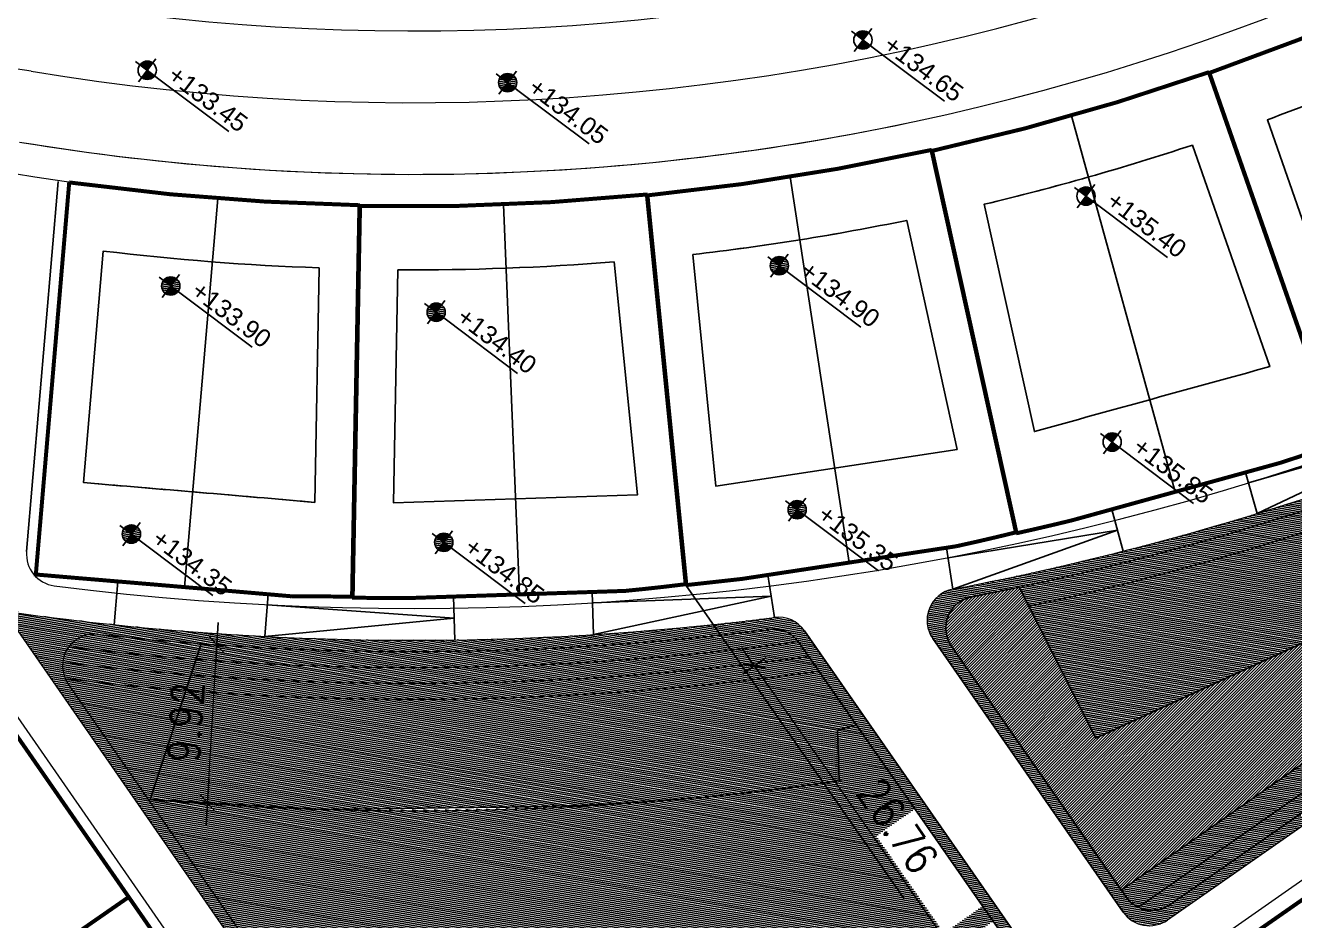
# Model space of a CAD drawing. Header units: inches. Extents: x 2 to 806, y 2 to 666.
# Drawn here: x 310.8 to 390.5, y 193.5 to 249.7 of the extents above; entities that cross this region are included whole.
import ezdxf
from ezdxf.enums import TextEntityAlignment as Align

# ---------------------------------------------------------------- set-up
doc = ezdxf.new("R2010")
doc.units = ezdxf.units.IN
doc.header["$MEASUREMENT"] = 0
for name, pattern in [('( Hidden )', [0.375, 0.25, -0.125]), ('ACAD_ISO04W100', [30, 24, -3, 0, -3]), ('DASHED', [0.75, 0.5, -0.25]), ('DASHED2', [0.375, 0.25, -0.125])]:
    doc.linetypes.add(name, pattern=pattern)
for name, color, linetype in [('.', 7, 'Continuous'), ('ASPHALT', 4, 'Continuous'), ('CL', 1, 'ACAD_ISO04W100'), ('comments', 1, 'Continuous'), ('Dimensions', 7, 'Continuous'), ('ELV2', 4, 'Continuous'), ('furniture', 8, 'Continuous'), ('OUTLINE ASPHALT', 252, 'Continuous'), ('pathway levels', 250, 'Continuous'), ('PAVEMENT', 2, 'Continuous'), ('sec line', 252, 'ACAD_ISO04W100'), ('set pack', 253, 'DASHED2'), ('V-NODE-TEXT', 11, 'Continuous')]:
    doc.layers.add(name, color=color, linetype=linetype)
doc.styles.add('AUC-2-5', font='romans.shx', dxfattribs={"width": 0.85})
doc.styles.add('SDC-TEXT', font='arial.ttf')
doc.dimstyles.new('AUC-750-N mtr', dxfattribs={"dimscale": 0.5625, "dimtxt": 3.5, "dimasz": 2.5, "dimexe": 2.5, "dimexo": 2, "dimgap": 1.2, "dimtad": 1, "dimzin": 1, "dimdsep": 46, "dimtxsty": 'AUC-2-5', "dimblk": 'AUC-DIMTICK', "dimcen": 1, "dimse1": 1, "dimse2": 1, "dimclrd": 1, "dimclre": 1, "dimclrt": 2, "dimadec": 0, "dimazin": 0, "dimtfac": 1, "dimtix": 1, "dimtmove": 2, "dimatfit": 3, "dimfxl": 1, "dimlwd": 0, "dimlwe": -1, "dimarcsym": 0})
pattern_1 = [(349.850078208, (-1019091.39202, 51543.46572), (0.022028057086, 0.123043751166), [])]

# ---------------------------------------------------------------- blocks, each defined once
blk = doc.blocks.new('AUC-DIMTICK')
at = {"color": 1}
for p, q in [((0, 0.63), (0, -0.63)), ((1, 0), (-1, 0)), ((-0.356, -0.356), (0.356, 0.356))]:
    blk.add_line(p, q, dxfattribs=at)
blk = doc.blocks.new('*D494')
at = {"layer": 'Defpoints', "color": 0, "linetype": 'ByBlock', "transparency": 16777216}
for p in [(359.762, 211.68), (375.051, 189.723), (371.892, 187.524)]:
    blk.add_point(p, dxfattribs=at)
at = {"layer": 'Dimensions', "color": 1, "linetype": 'ByBlock', "lineweight": 0, "transparency": 16777216}
blk.add_line((357.407, 208.326), (371.089, 188.678), dxfattribs=at)
at = {"layer": 'Dimensions', "color": 1, "linetype": 'ByBlock', "lineweight": 0, "transparency": 16777216, "xscale": 1.40625, "yscale": 1.40625, "zscale": 1.40625}
for p, rotation in [((356.603, 209.48), 124.8510630051646), ((371.892, 187.524), 304.8510630051646)]:
    blk.add_blockref('AUC-DIMTICK', p, dxfattribs=dict(at, rotation=rotation))
at = {"layer": 'Dimensions', "color": 2, "linetype": 'ByBlock', "transparency": 16777216, "insert": (365.61, 199.45), "char_height": 1.9688, "attachment_point": 5, "rotation": 304.85106, "style": 'AUC-2-5'}
blk.add_mtext('26.76', dxfattribs=at)
blk = doc.blocks.new('*U241')
for points in [[(0, 1.02, 0.414214), (-1.02, 0), (0, 0)], [(0, -1.02, 0.414214), (1.02, 0), (0, 0)]]:
    blk.add_hatch(color=256).paths.add_polyline_path(points)
for p, q in [((0, -1.62), (0, 1.62)), ((1.62, 0), (-1.62, 0)), ((0, 0), (1.62, 0)), ((11.38, 0), (1.62, 0))]:
    blk.add_line(p, q)
blk.add_circle((0, 0), 1.02)
at = {"style": 'SDC-TEXT'}
blk.add_attdef('LEVEL', text='', height=2, dxfattribs=at).set_placement((2.24, 2.53), align=Align.TOP_LEFT)
blk.add_attdef('T.O.C.', (2.24, -2.56), '', height=2, dxfattribs=at)
blk = doc.blocks.new('*U236')
for points in [[(0, 1.02, 0.414214), (-1.02, 0), (0, 0)], [(0, -1.02, 0.414214), (1.02, 0), (0, 0)]]:
    blk.add_hatch(color=256).paths.add_polyline_path(points)
for p, q in [((0, -1.62), (0, 1.62)), ((1.62, 0), (-1.62, 0)), ((0, 0), (1.62, 0)), ((11.38, 0), (1.62, 0))]:
    blk.add_line(p, q)
blk.add_circle((0, 0), 1.02)
at = {"style": 'SDC-TEXT'}
blk.add_attdef('LEVEL', text='', height=2, dxfattribs=at).set_placement((2.24, 2.53), align=Align.TOP_LEFT)
blk.add_attdef('T.O.C.', (2.24, -2.56), '', height=2, dxfattribs=at)
blk = doc.blocks.new('*U235')
for points in [[(0, 1.02, 0.414214), (-1.02, 0), (0, 0)], [(0, -1.02, 0.414214), (1.02, 0), (0, 0)]]:
    blk.add_hatch(color=256).paths.add_polyline_path(points)
for p, q in [((0, -1.62), (0, 1.62)), ((1.62, 0), (-1.62, 0)), ((0, 0), (1.62, 0)), ((11.38, 0), (1.62, 0))]:
    blk.add_line(p, q)
blk.add_circle((0, 0), 1.02)
at = {"style": 'SDC-TEXT'}
blk.add_attdef('LEVEL', text='', height=2, dxfattribs=at).set_placement((2.24, 2.53), align=Align.TOP_LEFT)
blk.add_attdef('T.O.C.', (2.24, -2.56), '', height=2, dxfattribs=at)
blk = doc.blocks.new('*U339')
for points in [[(0, 1.02, 0.414214), (-1.02, 0), (0, 0)], [(0, -1.02, 0.414214), (1.02, 0), (0, 0)]]:
    blk.add_hatch(color=256).paths.add_polyline_path(points)
for p, q in [((0, -1.62), (0, 1.62)), ((1.62, 0), (-1.62, 0)), ((0, 0), (1.62, 0)), ((11.38, 0), (1.62, 0))]:
    blk.add_line(p, q)
blk.add_circle((0, 0), 1.02)
at = {"style": 'SDC-TEXT'}
blk.add_attdef('LEVEL', text='', height=2, dxfattribs=at).set_placement((2.24, 2.53), align=Align.TOP_LEFT)
blk.add_attdef('T.O.C.', (2.24, -2.56), '', height=2, dxfattribs=at)
blk = doc.blocks.new('*U337')
for points in [[(0, 1.02, 0.414214), (-1.02, 0), (0, 0)], [(0, -1.02, 0.414214), (1.02, 0), (0, 0)]]:
    blk.add_hatch(color=256).paths.add_polyline_path(points)
for p, q in [((0, -1.62), (0, 1.62)), ((1.62, 0), (-1.62, 0)), ((0, 0), (1.62, 0)), ((11.38, 0), (1.62, 0))]:
    blk.add_line(p, q)
blk.add_circle((0, 0), 1.02)
at = {"style": 'SDC-TEXT'}
blk.add_attdef('LEVEL', text='', height=2, dxfattribs=at).set_placement((2.24, 2.53), align=Align.TOP_LEFT)
blk.add_attdef('T.O.C.', (2.24, -2.56), '', height=2, dxfattribs=at)
blk = doc.blocks.new('*U335')
for points in [[(0, 1.02, 0.414214), (-1.02, 0), (0, 0)], [(0, -1.02, 0.414214), (1.02, 0), (0, 0)]]:
    blk.add_hatch(color=256).paths.add_polyline_path(points)
for p, q in [((0, -1.62), (0, 1.62)), ((1.62, 0), (-1.62, 0)), ((0, 0), (1.62, 0)), ((11.38, 0), (1.62, 0))]:
    blk.add_line(p, q)
blk.add_circle((0, 0), 1.02)
at = {"style": 'SDC-TEXT'}
blk.add_attdef('LEVEL', text='', height=2, dxfattribs=at).set_placement((2.24, 2.53), align=Align.TOP_LEFT)
blk.add_attdef('T.O.C.', (2.24, -2.56), '', height=2, dxfattribs=at)
blk = doc.blocks.new('*U336')
for points in [[(0, 1.02, 0.414214), (-1.02, 0), (0, 0)], [(0, -1.02, 0.414214), (1.02, 0), (0, 0)]]:
    blk.add_hatch(color=256).paths.add_polyline_path(points)
for p, q in [((0, -1.62), (0, 1.62)), ((1.62, 0), (-1.62, 0)), ((0, 0), (1.62, 0)), ((11.38, 0), (1.62, 0))]:
    blk.add_line(p, q)
blk.add_circle((0, 0), 1.02)
at = {"style": 'SDC-TEXT'}
blk.add_attdef('LEVEL', text='', height=2, dxfattribs=at).set_placement((2.24, 2.53), align=Align.TOP_LEFT)
blk.add_attdef('T.O.C.', (2.24, -2.56), '', height=2, dxfattribs=at)
blk = doc.blocks.new('*U212')
for points in [[(0, 1.02, 0.414214), (-1.02, 0), (0, 0)], [(0, -1.02, 0.414214), (1.02, 0), (0, 0)]]:
    blk.add_hatch(color=256).paths.add_polyline_path(points)
for p, q in [((0, -1.62), (0, 1.62)), ((1.62, 0), (-1.62, 0)), ((0, 0), (1.62, 0)), ((11.38, 0), (1.62, 0))]:
    blk.add_line(p, q)
blk.add_circle((0, 0), 1.02)
at = {"style": 'SDC-TEXT'}
blk.add_attdef('LEVEL', text='', height=2, dxfattribs=at).set_placement((2.24, 2.53), align=Align.TOP_LEFT)
blk.add_attdef('T.O.C.', (2.24, -2.56), '', height=2, dxfattribs=at)
blk = doc.blocks.new('*U213')
for points in [[(0, 1.02, 0.414214), (-1.02, 0), (0, 0)], [(0, -1.02, 0.414214), (1.02, 0), (0, 0)]]:
    blk.add_hatch(color=256).paths.add_polyline_path(points)
for p, q in [((0, -1.62), (0, 1.62)), ((1.62, 0), (-1.62, 0)), ((0, 0), (1.62, 0)), ((11.38, 0), (1.62, 0))]:
    blk.add_line(p, q)
blk.add_circle((0, 0), 1.02)
at = {"style": 'SDC-TEXT'}
blk.add_attdef('LEVEL', text='', height=2, dxfattribs=at).set_placement((2.24, 2.53), align=Align.TOP_LEFT)
blk.add_attdef('T.O.C.', (2.24, -2.56), '', height=2, dxfattribs=at)
blk = doc.blocks.new('*U209')
for points in [[(0, 1.02, 0.414214), (-1.02, 0), (0, 0)], [(0, -1.02, 0.414214), (1.02, 0), (0, 0)]]:
    blk.add_hatch(color=256).paths.add_polyline_path(points)
for p, q in [((0, -1.62), (0, 1.62)), ((1.62, 0), (-1.62, 0)), ((0, 0), (1.62, 0)), ((11.38, 0), (1.62, 0))]:
    blk.add_line(p, q)
blk.add_circle((0, 0), 1.02)
at = {"style": 'SDC-TEXT'}
blk.add_attdef('LEVEL', text='', height=2, dxfattribs=at).set_placement((2.24, 2.53), align=Align.TOP_LEFT)
blk.add_attdef('T.O.C.', (2.24, -2.56), '', height=2, dxfattribs=at)
blk = doc.blocks.new('*U210')
for points in [[(0, 1.02, 0.414214), (-1.02, 0), (0, 0)], [(0, -1.02, 0.414214), (1.02, 0), (0, 0)]]:
    blk.add_hatch(color=256).paths.add_polyline_path(points)
for p, q in [((0, -1.62), (0, 1.62)), ((1.62, 0), (-1.62, 0)), ((0, 0), (1.62, 0)), ((11.38, 0), (1.62, 0))]:
    blk.add_line(p, q)
blk.add_circle((0, 0), 1.02)
at = {"style": 'SDC-TEXT'}
blk.add_attdef('LEVEL', text='', height=2, dxfattribs=at).set_placement((2.24, 2.53), align=Align.TOP_LEFT)
blk.add_attdef('T.O.C.', (2.24, -2.56), '', height=2, dxfattribs=at)
blk = doc.blocks.new('*D491')
at = {"layer": 'Defpoints', "color": 0, "linetype": 'ByBlock', "transparency": 16777216}
for p in [(322.854, 210.8), (324.353, 210.711), (323.762, 200.806)]:
    blk.add_point(p, dxfattribs=at)
at = {"layer": 'furniture', "color": 1, "linetype": 'ByBlock', "lineweight": 0, "transparency": 16777216}
blk.add_line((322.346, 202.3), (322.77, 209.396), dxfattribs=at)
at = {"layer": 'furniture', "color": 1, "linetype": 'ByBlock', "lineweight": 0, "transparency": 16777216, "xscale": 1.40625, "yscale": 1.40625, "zscale": 1.40625}
for p, rotation in [((322.854, 210.8), 86.58097296053155), ((322.262, 200.896), 266.5809729605316)]:
    blk.add_blockref('AUC-DIMTICK', p, dxfattribs=dict(at, rotation=rotation))
at = {"layer": 'furniture', "color": 2, "linetype": 'ByBlock', "transparency": 16777216, "insert": (320.902, 205.947), "char_height": 1.9688, "attachment_point": 5, "rotation": 86.58097, "style": 'AUC-2-5'}
blk.add_mtext('9.92', dxfattribs=at)

msp = doc.modelspace()

# ---------------------------------------------------------------- hatches: boundary and pattern name
at = {"layer": '.', "linetype": 'ByBlock', "true_color": 0x105689, "transparency": 33554518}
h = msp.add_hatch(dxfattribs=at)
h.set_pattern_fill('ANSI31', color=146)
h.set_pattern_definition([(45, (-627753.62125, -809031.27318), (-0.088388347648, 0.088388347648), [])])
edge = h.paths.add_edge_path()
edge.add_line((399.578, 209.3), (395.864, 212.094))
edge.add_line((395.864, 212.094), (395.596, 212.297))
edge.add_arc((395.135, 212.643), 0.576, 189.64299, 323.04011, ccw=False)
edge.add_line((394.567, 212.546), (378.063, 204.955))
edge.add_line((378.063, 204.955), (373.229, 214.429))
edge.add_arc((335.165, 391.671), 181.283, 281.16013, 282.12055, ccw=False)
edge.add_arc((370.639, 211.854), 2, 101.16013, 214.85435)
edge.add_line((368.998, 210.711), (379.654, 195.41))
edge.add_line((379.654, 195.41), (399.578, 209.3))
edge = h.paths.add_edge_path()
edge.add_arc((411.228, 225.591), 9.23, 348.31644, 368.88672)
edge.add_arc((335.165, 391.671), 185.383, 289.93165, 297.35457, ccw=False)
edge.add_line((398.362, 217.392), (399.477, 214.804))
edge.add_line((399.477, 214.804), (395.578, 213.011))
edge.add_arc((395.135, 212.643), 0.576, 0, 39.75483, ccw=False)
edge.add_arc((395.135, 212.643), 0.576, -36.95989, 0, ccw=False)
edge.add_line((395.596, 212.297), (395.864, 212.094))
edge.add_line((395.864, 212.094), (399.578, 209.3))
edge.add_line((399.578, 209.3), (420.267, 223.722))
edge = h.paths.add_edge_path()
edge.add_line((432.167, 358.667), (431.886, 358.878))
edge.add_arc((431.426, 359.225), 0.576, 180, 323.04011, ccw=False)
edge.add_arc((431.426, 359.225), 0.576, 0, 180, ccw=False)
edge.add_arc((431.426, 359.225), 0.576, -36.95989, 0, ccw=False)
edge.add_line((431.886, 358.878), (432.155, 358.676))
edge.add_line((432.155, 358.676), (432.167, 358.667))
edge.add_arc((344.217, 367.641), 88.407, 354.1741, 358.27084)
edge.add_line((432.584, 364.973), (432.583, 375.874))
edge.add_arc((432.391, 376.417), 0.576, 180, 289.55505, ccw=False)
edge.add_arc((432.391, 376.417), 0.576, 70.44914, 180, ccw=False)
edge.add_line((432.583, 376.959), (432.583, 381.059))
edge.add_arc((438.213, 359.135), 22.635, 104.40242, 116.43445)
edge.add_arc((339.829, 409.253), 93.216, 317.34613, 341.32416, ccw=False)
edge.add_arc((409.992, 344.901), 2, 143.43328, 230.59435)
edge.add_line((408.722, 343.356), (422.402, 332.117))
edge.add_arc((423.672, 333.662), 2, 230.59435, 331.63466)
edge.add_arc((344.217, 367.641), 88.407, 336.72848, 344.45845)
edge.add_line((429.391, 343.953), (428.835, 344.372))
edge.add_line((428.835, 344.372), (428.566, 344.574))
edge.add_arc((428.106, 344.92), 0.576, 180, 323.04011, ccw=False)
edge.add_arc((428.106, 344.92), 0.576, 0, 180, ccw=False)
edge.add_arc((428.106, 344.92), 0.576, -36.95989, 0, ccw=False)
edge.add_line((428.566, 344.574), (428.835, 344.372))
edge.add_line((428.835, 344.372), (429.391, 343.953))
edge.add_arc((344.217, 367.641), 88.407, 344.45845, 354.1741)
at = {"layer": '.', "linetype": 'ByBlock', "true_color": 0x136734, "transparency": 33554633}
h = msp.add_hatch(dxfattribs=at)
h.set_pattern_fill('ANSI31', color=116, angle=-55.14992)
h.set_pattern_definition(pattern_1)
h.paths.add_polyline_path([(263.375, 286.7), (263.063, 294.597, 0.359882), (261.362, 296.496), (242.44, 299.346, 0.475052), (240.145, 297.261), (240.807, 284.94, 0.43336), (243.041, 283.061, -0.005145), (248.601, 283.665, -0.059499), (248.703, 283.756, -0.326149), (249.382, 283.741, -0.01116), (261.478, 284.623, 0.410927)])
h.paths.add_polyline_path([(260.747, 285.289, 0.014382), (243.669, 283.967, -0.429706), (241.459, 285.849), (240.89, 296.441, -0.475052), (243.185, 298.526), (260.686, 295.89, -0.359882), (262.386, 293.991), (262.648, 287.366, -0.411578)], flags=16)
h.paths.add_polyline_path([(249.897, 294.481, -0.043954), (249.819, 294.416, -1), (249.161, 295.362, -0.852648), (249.95, 294.543), (250.066, 294.456)], flags=0)
h.paths.add_polyline_path([(235.258, 284.084), (234.539, 298.911, 0.357349), (232.839, 300.792), (208.407, 304.472, 0.400744), (206.147, 302.883), (201.325, 278.559, 0.549309), (203.768, 276.228, -0.025537), (233.541, 282.007, 0.387473)])
h.paths.add_polyline_path([(232.815, 282.61, 0.024085), (204.661, 277.169, -0.548195), (202.225, 279.501), (206.704, 302.092, -0.400744), (208.964, 303.68), (232.168, 300.185, -0.357349), (233.867, 298.305), (234.528, 284.687, -0.386861)], flags=16)
h.paths.add_polyline_path([(216.32, 290.223, -1), (215.662, 291.168, -1)], flags=0)
h.paths.add_polyline_path([(190.541, 276.048), (181.25, 289.44, -0.02986), (180.58, 290.541, 0.031271), (180.675, 289.041), (190.907, 274.293, 0.662097), (194.512, 275.044), (200.111, 303.289, 0.414214), (198.538, 305.639), (191.884, 306.959, 0.01271), (191.783, 306.976, 0.655962), (180.675, 289.041, -0.179795), (179.397, 296.857, -0.422389), (191.682, 306.283, -0.01271), (191.747, 306.272), (197.715, 305.089, -0.414214), (199.288, 302.738), (194.146, 276.8, -0.662097)])
h.paths.add_polyline_path([(367.809, 211.193), (379.765, 194.026, 0.414352), (382.55, 193.528), (391.27, 199.607), (390.87, 200.181), (382.724, 194.503, -0.414352), (379.939, 195), (368.998, 210.711, -0.541229), (370.252, 213.816, 0.069063), (417.362, 230.094, -0.373736), (419.907, 229.458), (423.008, 225.028, -0.414783), (422.513, 222.241), (395.792, 203.612), (396.192, 203.038), (423.489, 222.068, 0.414783), (423.983, 224.855), (420.131, 230.358, 0.374686), (417.58, 230.991, -0.071377), (369.075, 214.3, 0.543066)])
h.paths.add_polyline_path([(216.763, 290.104), (221.797, 286.317), (222.834, 287.694), (217.8, 291.482)], flags=8)
edge = h.paths.add_edge_path(flags=17)
edge.add_line((400.253, 208.792), (395.864, 212.094))
edge = h.paths.add_edge_path(flags=17)
edge.add_arc((395.135, 212.643), 0.576, -55.14992, 304.85008)
edge = h.paths.add_edge_path(flags=17)
edge.add_line((395.864, 212.094), (394.406, 213.191))
edge = h.paths.add_edge_path(flags=17)
edge.add_line((395.135, 212.643), (395.864, 212.094))
edge = h.paths.add_edge_path(flags=17)
edge.add_line((394.587, 211.914), (395.684, 213.372))
h.paths.add_polyline_path([(395.908, 212.052), (400.941, 208.264), (401.978, 209.642), (396.945, 213.429)], flags=25)
h.paths.add_polyline_path([(399.422, 214.163), (402.902, 209.172), (405.325, 210.861), (401.845, 215.852)], flags=25)
at = {"layer": '.', "linetype": 'ByBlock', "transparency": 33554633}
h = msp.add_hatch(dxfattribs=at)
h.set_pattern_fill('ANSI31', color=34, angle=-55.14992)
h.set_pattern_definition(pattern_1)
edge = h.paths.add_edge_path()
edge.add_arc((341.115, 246.098), 0.576, 0, 360)
at = {"layer": '.', "linetype": 'ByBlock', "true_color": 0x136734, "transparency": 33554633}
h = msp.add_hatch(dxfattribs=at)
h.set_pattern_fill('ANSI31', color=116, angle=-55.14992)
h.set_pattern_definition(pattern_1)
h.paths.add_polyline_path([(338.945, 170.461, 0.414887), (347.306, 168.959), (369.174, 184.203), (368.969, 184.358, -0.461104), (368.095, 184.304), (346.659, 169.361, -0.414887), (339.692, 170.613), (313.518, 208.343, -0.643324), (315.379, 211.471, 0.058343), (357.541, 211.774, -0.278436), (359.429, 210.932), (373.602, 190.581, -0.414072), (373.105, 187.797), (369.028, 184.954, -0.112793), (369.085, 184.704, -0.162681), (368.969, 184.358), (369.174, 184.203), (374.079, 187.623, 0.414072), (374.577, 190.406), (359.762, 211.68, 0.279005), (357.869, 212.521, -0.065958), (310.433, 212.789), (308.201, 216.006, -0.174618), (307.852, 217.316), (309.822, 240.445, 0.022944), (288.857, 242.663)])
h.paths.add_polyline_path([(304, 222.062), (293.241, 237.571, -0.635487), (295.059, 240.703, -0.013303), (307.128, 239.325, -0.398094), (308.841, 237.175), (307.636, 223.032, -0.702686)], flags=16)
h.paths.add_polyline_path([(351.842, 173.94), (355.319, 168.946), (357.743, 170.634), (354.266, 175.627)], flags=25)
h.paths.add_polyline_path([(323.362, 187.708), (328.165, 191.04), (326.482, 193.466), (321.679, 190.134)], flags=25)
at = {"layer": '.', "linetype": 'ByBlock', "transparency": 33554633}
h = msp.add_hatch(dxfattribs=at)
h.set_pattern_fill('ANSI31', color=34, angle=-55.14992)
h.set_pattern_definition(pattern_1)
edge = h.paths.add_edge_path()
edge.add_arc((358.178, 234.607), 0.576, 0, 360)
h = msp.add_hatch(dxfattribs=at)
h.set_pattern_fill('ANSI31', color=34, angle=-55.14992)
h.set_pattern_definition(pattern_1)
edge = h.paths.add_edge_path()
edge.add_arc((319.959, 233.331), 0.576, 0, 360)
h = msp.add_hatch(dxfattribs=at)
h.set_pattern_fill('ANSI31', color=34, angle=-55.14992)
h.set_pattern_definition(pattern_1)
edge = h.paths.add_edge_path()
edge.add_arc((336.627, 231.687), 0.576, 0, 360)
h = msp.add_hatch(dxfattribs=at)
h.set_pattern_fill('ANSI31', color=34, angle=-55.14992)
h.set_pattern_definition(pattern_1)
h.paths.add_polyline_path([(419.391, 221.283, 0.070548), (420.267, 223.722), (379.654, 195.41), (379.939, 195, 0.131773), (380.732, 194.333)])
h.paths.add_polyline_path([(414.843, 216.893, -0.368828), (414.797, 217.64), (414.493, 217.869), (380.732, 194.333, 0.267949), (382.724, 194.503)])
h.paths.add_polyline_path([(421.276, 227.501, -0.001413), (420.347, 227.017, -0.265973), (417.075, 218.45), (419.7, 220.279, 0.233449)])
h.paths.add_polyline_path([(423.008, 225.028), (421.276, 227.501, -0.233449), (419.7, 220.279), (422.513, 222.241, 0.414783)])
h.paths.add_polyline_path([(421.276, 227.501), (420.409, 228.74, -0.033673), (397.767, 218.772), (398.362, 217.392, 0.033814)])
h.paths.add_polyline_path([(420.409, 228.74), (419.907, 229.458, 0.055693), (419.613, 229.791, -0.03348), (397.251, 219.968), (397.767, 218.772, 0.033673)])
h.paths.add_polyline_path([(419.613, 229.791, 0.311559), (417.362, 230.094, -0.064854), (373.229, 214.429), (373.84, 213.231, 0.066949)])
h.paths.add_polyline_path([(394.567, 212.546, -0.290493), (394.806, 213.116, -0.389357), (395.578, 213.011), (399.477, 214.804), (397.251, 219.968, -0.033394), (373.84, 213.231), (378.063, 204.955)])
h.paths.add_polyline_path([(395.908, 212.052), (400.941, 208.264), (401.978, 209.642), (396.945, 213.429)], flags=9)
h = msp.add_hatch(dxfattribs=at)
h.set_pattern_fill('ANSI31', color=34, angle=-55.14992)
h.set_pattern_definition(pattern_1)
edge = h.paths.add_edge_path()
edge.add_arc((359.297, 219.289), 0.576, 0, 360)
h = msp.add_hatch(dxfattribs=at)
h.set_pattern_fill('ANSI31', color=34, angle=-55.14992)
h.set_pattern_definition(pattern_1)
edge = h.paths.add_edge_path()
edge.add_arc((317.487, 217.756), 0.576, 0, 360)
h = msp.add_hatch(dxfattribs=at)
h.set_pattern_fill('ANSI31', color=34, angle=-55.14992)
h.set_pattern_definition(pattern_1)
edge = h.paths.add_edge_path()
edge.add_arc((337.105, 217.242), 0.576, 0, 360)
h = msp.add_hatch(dxfattribs=at)
h.set_pattern_fill('ANSI31', color=34, angle=-55.14992)
h.set_pattern_definition(pattern_1)
h.paths.add_polyline_path([(350.417, 200.997, 0.015155), (361.939, 202.271), (361.824, 205.448), (363.021, 205.774), (360.663, 209.16, -0.054119), (320.906, 207.94), (318.674, 201.1), (329.61, 200.469), (340.568, 200.617, 0.016448)])
h.paths.add_polyline_path([(320.906, 207.94, -0.010333), (313.326, 208.686, 0.049284), (313.518, 208.343), (318.534, 201.112, 0.000184), (318.674, 201.1)])
h.paths.add_polyline_path([(320.906, 207.94), (321.225, 208.919, -0.011036), (313.174, 209.712, 0.13184), (313.326, 208.686, 0.010333)])
h.paths.add_polyline_path([(321.225, 208.919), (321.544, 209.897, -0.011012), (313.554, 210.673, 0.131468), (313.174, 209.712, 0.011036)])
h.paths.add_polyline_path([(321.544, 209.897), (321.864, 210.876, -0.008981), (315.379, 211.471, 0.266682), (313.554, 210.673, 0.011012)])
h.paths.add_polyline_path([(360.663, 209.16), (360.022, 210.081, -0.053092), (321.225, 208.919), (320.906, 207.94, 0.054119)])
h.paths.add_polyline_path([(360.022, 210.081), (359.429, 210.932, 0.010941), (359.378, 211.003, -0.052051), (321.544, 209.897), (321.225, 208.919, 0.053092)])
h.paths.add_polyline_path([(359.378, 211.003, 0.266682), (357.541, 211.774, -0.049336), (321.864, 210.876), (321.544, 209.897, 0.052051)])
h.paths.add_polyline_path([(322.922, 208.874), (322.559, 202.8), (325.507, 202.624), (325.87, 208.698)], flags=24)
at = {"layer": '.', "linetype": 'ByBlock', "true_color": 0x105689, "transparency": 33554633}
h = msp.add_hatch(dxfattribs=at)
h.set_pattern_fill('ANSI31', color=146, angle=-55.14992)
h.set_pattern_definition(pattern_1)
edge = h.paths.add_edge_path(flags=16)
edge.add_arc((349.52, 190.462), 0.576, -55.14992, 304.85008)
h.paths.add_polyline_path([(364.261, 198.804), (368.512, 192.699), (370.935, 194.386), (366.684, 200.491)], flags=16)
h.paths.add_polyline_path([(350.292, 189.871), (355.326, 186.083), (356.363, 187.461), (351.329, 191.248)], flags=16)
h.paths.add_polyline_path([(328.165, 191.04), (327.303, 191.507), (324.697, 192.228)], flags=16)
edge = h.paths.add_edge_path()
edge.add_line((371.602, 193.453), (363.021, 205.774))
edge.add_line((363.021, 205.774), (361.824, 205.448))
edge.add_line((361.824, 205.448), (361.651, 202.231))
edge.add_arc((334.935, 400.515), 200.076, 265.29775, 277.67358, ccw=False)
edge.add_line((318.534, 201.112), (335.782, 176.249))
edge.add_arc((347.472, 193.704), 21.008, 236.18829, 256.69104)
edge.add_line((342.636, 173.26), (371.602, 193.453))

# ---------------------------------------------------------------- linework, layer by layer
at = {"layer": 'ASPHALT', "lineweight": 0}
for centre, radius, start, end in [((335.159, 391.765), 142.421, 260.61401, 313.96708), ((335.165, 391.671), 151.329, 260.60536, 311.27825), ((275.19, 13.236), 240.834, 81.23648, 106.08774)]:
    msp.add_arc(centre, radius, start, end, dxfattribs=at)
at = {"layer": 'CL', "lineweight": 0, "ltscale": 5}
for centre, radius, start, end in [((335.165, 391.671), 146.829, 260.60536, 313.21945), ((275.19, 13.236), 236.334, 81.23648, 106.08774)]:
    msp.add_arc(centre, radius, start, end, dxfattribs=at)
at = {"layer": 'comments', "color": 4, "linetype": 'ByBlock'}
for p, q in [((376.529, 244.026), (383.046, 220.412)), ((358.852, 240.182), (362.561, 215.968)), ((322.907, 238.832), (320.827, 214.429)), ((340.86, 238.447), (341.851, 213.97)), ((388.176, 219.044), (387.462, 221.631)), ((379.773, 216.684), (379.048, 219.309)), ((369.075, 214.3), (368.679, 216.9)), ((316.406, 212.065), (316.635, 214.784)), ((357.869, 212.521), (357.462, 215.191)), ((325.857, 211.328), (326.086, 213.977)), ((337.796, 211.107), (337.706, 213.833)), ((346.509, 211.445), (346.421, 214.121))]:
    msp.add_line(p, q, dxfattribs=at)
at = {"layer": 'comments', "color": 6, "linetype": 'ByBlock'}
for p, q in [((374.577, 190.406), (359.762, 211.68)), ((373.602, 190.581), (359.429, 210.932)), ((367.809, 211.193), (379.765, 194.026)), ((368.998, 210.711), (379.939, 195)), ((361.824, 205.448), (363.021, 205.774))]:
    msp.add_line(p, q, dxfattribs=at)
at = {"layer": 'comments', "color": 3, "linetype": 'ByBlock'}
for points in [[(407.84, 235.76), (401.379, 249, -0.021612), (388.842, 243.774), (393.659, 229.974, -0.000745)], [(384.121, 242.18, -0.021595), (371.04, 238.465), (374.196, 224.193, -0.000564), (388.977, 228.272)], [(369.354, 223.071), (366.174, 237.454, -0.021588), (352.745, 235.307), (354.196, 220.763)], [(329.274, 234.474, -0.021399), (315.724, 235.528), (314.485, 220.986, -0.000786), (328.998, 219.748)], [(347.803, 234.85, -0.021594), (334.229, 234.344), (333.955, 219.712), (349.261, 220.219)]]:
    msp.add_lwpolyline(points, format="xyb", close=True, dxfattribs=at)
at = {"layer": 'comments', "color": 4, "linetype": 'ByBlock'}
for points in [[(387.644, 220.97), (399.501, 224.402), (388.176, 219.044)], [(368.774, 216.276), (379.41, 217.996), (369.075, 214.3)], [(346.443, 213.442), (357.666, 213.856), (346.509, 211.445)], [(326.029, 213.319), (337.751, 212.47), (325.857, 211.328)]]:
    msp.add_lwpolyline(points, dxfattribs=at)
at = {"layer": 'comments', "color": 6, "linetype": 'ByBlock'}
msp.add_lwpolyline([(373.229, 214.429), (378.063, 204.955), (399.477, 214.804), (397.251, 219.968)], dxfattribs=at)
at = {"layer": 'comments', "color": 5, "linetype": 'ByBlock'}
msp.add_lwpolyline([(383.242, 216.879), (383.243, 216.877)], dxfattribs=at)
at = {"layer": 'comments', "color": 6, "linetype": 'ByBlock'}
msp.add_lwpolyline([(399.578, 209.3), (395.864, 212.094), (395.596, 212.297, -0.658109), (394.567, 212.546), (378.063, 204.955), (373.229, 214.429, -0.004191), (370.252, 213.816, 0.541229), (368.998, 210.711), (379.654, 195.41)], format="xyb", close=True, dxfattribs=at)
msp.add_lwpolyline([(321.864, 210.876), (318.674, 201.1), (329.61, 200.469), (340.568, 200.617, 0.035808), (361.939, 202.271), (361.824, 205.448)], format="xyb", dxfattribs=at)
at = {"layer": 'comments', "color": 3, "linetype": 'ByBlock'}
msp.add_arc((351.851, 186.076), 18.837, 211.44689, 211.44689, dxfattribs=at)
at = {"layer": 'OUTLINE ASPHALT', "lineweight": 0}
msp.add_arc((335.165, 391.671), 151.329, 260.60536, 281.85827, dxfattribs=at)
at = {"layer": 'PAVEMENT', "lineweight": 0}
for p, q in [((495.802, 269.079), (343.987, 163.243)), ((284.946, 242.862), (354.251, 142.959)), ((288.857, 242.663), (338.945, 170.461)), ((423.489, 222.068), (382.55, 193.528)), ((422.513, 222.241), (382.724, 194.503)), ((313.518, 208.343), (339.692, 170.613))]:
    msp.add_line(p, q, dxfattribs=at)
for centre, radius, start, end in [((275.19, 13.236), 242.834, 81.23648, 106.08774), ((335.165, 391.671), 178.585, 262.75599, 308.93871), ((335.165, 391.671), 153.329, 260.60536, 291.39576), ((335.165, 391.671), 180.583, 280.82341, 297.15398), ((335.165, 391.671), 181.283, 281.16013, 296.96317), ((335.165, 391.671), 182.583, 282.22518, 297.54997), ((335.165, 391.671), 180.583, 262.12825, 277.2228), ((315.161, 209.483), 2, 83.73414, 214.74975), ((335.165, 391.671), 181.283, 263.73414, 277.09027), ((335.165, 391.671), 182.283, 263.1912, 277.63321), ((335.165, 391.671), 183.283, 263.10892, 277.79457), ((335.165, 391.671), 184.283, 263.19415, 277.95328), ((335.165, 391.671), 191.283, 265.01208, 278.08848)]:
    msp.add_arc(centre, radius, start, end, dxfattribs=at)
at = {"layer": 'sec line'}
msp.add_line((352.302, 214.552), (374.231, 183.096), dxfattribs=at)
at = {"layer": 'set pack', "linetype": 'DASHED', "lineweight": 0, "ltscale": 70}
for p, q in [((393.659, 229.974), (388.842, 243.774)), ((388.977, 228.272), (384.121, 242.18)), ((374.196, 224.193), (371.04, 238.465)), ((315.724, 235.528), (314.485, 220.986)), ((329.274, 234.474), (328.998, 219.748)), ((333.955, 219.712), (334.229, 234.344)), ((347.803, 234.85), (349.261, 220.219)), ((349.261, 220.219), (333.955, 219.712))]:
    msp.add_line(p, q, dxfattribs=at)
at = {"layer": 'set pack', "color": 1, "linetype": 'DASHED', "lineweight": 0, "ltscale": 70}
for p, q in [((284.069, 242.898), (353.677, 142.558)), ((299.653, 182.714), (317.319, 194.969))]:
    msp.add_line(p, q, dxfattribs=at)
at = {"layer": 'set pack', "color": 1, "linetype": 'ByBlock', "lineweight": 0, "const_width": 0.25}
for points in [[(412.664, 231.575), (401.881, 253.671, -0.029545), (385.17, 246.705), (393.274, 223.493, 0.004506), (396.614, 224.702), (409.207, 229.839)], [(389.637, 222.231, 0.023067), (393.275, 223.547), (385.171, 246.76, -0.02957), (367.741, 241.809), (373.05, 217.804, 0.005049), (376.527, 218.613)], [(373.065, 217.872), (367.756, 241.877, -0.029571), (349.863, 239.017), (352.302, 214.552, 0.000295), (355.839, 214.944), (369.284, 216.992, 0.007067)], [(331.387, 213.822), (331.848, 238.403, -0.029205), (314.005, 239.783, 0.000464), (313.582, 239.835), (311.485, 215.22), (313.976, 215.007, -0.000735), (327.527, 213.853, -0.003697)], [(348.495, 214.19, 0.006635), (352.333, 214.615), (349.893, 239.079, -0.029544), (331.804, 238.35), (331.343, 213.768, 0.005107), (334.902, 213.74)]]:
    msp.add_lwpolyline(points, format="xyb", close=True, dxfattribs=at)
for points in [[(299.653, 182.714), (317.319, 194.969), (284.069, 242.898), (271.058, 243.032, 0.599196), (265.432, 232.044), (332.04, 136.028)], [(332.04, 136.028, 0.414887), (341.795, 134.275), (353.677, 142.558), (317.319, 194.969)]]:
    msp.add_lwpolyline(points, format="xyb", dxfattribs=at)
at = {"layer": 'set pack', "linetype": 'DASHED', "lineweight": 0, "ltscale": 70}
msp.add_lwpolyline([(354.196, 220.763), (352.745, 235.307, 0.021588), (366.174, 237.454), (369.354, 223.071)], format="xyb", close=True, dxfattribs=at)
at = {"layer": 'set pack', "color": 1, "linetype": 'ByBlock', "lineweight": 0, "const_width": 0.25}
msp.add_lwpolyline([(395.904, 198.205), (345.028, 162.738), (357.323, 145.1), (408.199, 180.568)], close=True, dxfattribs=at)
at = {"layer": 'set pack', "linetype": 'DASHED', "lineweight": 0, "ltscale": 70}
for centre, radius, start, end in [((334.688, 391.343), 157.192, 290.15166, 295.10406), ((334.589, 391.687), 157.498, 283.38172, 288.33019), ((334.8, 393.232), 158.854, 263.10322, 268.00667), ((335.165, 391.671), 157.329, 269.65934, 274.60744), ((2189.47, -6324.498), 6795.629, 105.3639088, 105.493185)]:
    msp.add_arc(centre, radius, start, end, dxfattribs=at)
at = {"layer": 'set pack', "linetype": '( Hidden )', "lineweight": 0, "ltscale": 0.25}
msp.add_arc((-72.198, -4397.27), 4634.416, 85.03376, 85.213832, dxfattribs=at)
at = {"layer": 'V-NODE-TEXT', "linetype": 'ByBlock'}
for p, q in [((312.885, 239.895), (310.905, 216.664)), ((313.582, 239.835), (311.485, 215.22)), ((420.267, 223.722), (379.654, 195.41)), ((419.391, 221.283), (380.732, 194.333)), ((416.477, 218.033), (382.724, 194.503))]:
    msp.add_line(p, q, dxfattribs=at)
at = {"layer": 'V-NODE-TEXT', "linetype": 'ByBlock', "lineweight": 0}
for centre, start, end in [((312.898, 216.495), 175.12976, 262.75599), ((369.451, 212.336), 100.82341, 214.85435), ((370.639, 211.854), 101.16013, 214.85435), ((358.121, 210.537), 34.85386, 97.2228), ((357.788, 209.789), 34.85386, 97.09027), ((381.406, 195.169), 214.85435, 304.88152)]:
    msp.add_arc(centre, 2, start, end, dxfattribs=at)
at = {"layer": 'V-NODE-TEXT', "linetype": 'ByBlock'}
msp.add_arc((381.58, 196.143), 2, 214.85435, 304.88152, dxfattribs=at)

# ---------------------------------------------------------------- block references
at = {"layer": 'ELV2', "color": 252}
ref = msp.add_blockref('*U241', (363.428, 248.777), dxfattribs=dict(at, xscale=0.5625047716006252, yscale=0.5625047716006252, zscale=0.5625047716006252, rotation=323.0401138320281))
ref.add_attrib('LEVEL', '+134.65', dxfattribs={"layer": '0', "height": 1.125, "rotation": 323.04011, "style": 'SDC-TEXT'}).set_placement((365.291, 249.157), align=Align.TOP_LEFT)
ref = msp.add_blockref('*U235', (318.481, 246.876), dxfattribs=dict(at, xscale=0.5625047716006252, yscale=0.5625047716006252, zscale=0.5625047716006252, rotation=323.0401138320281))
ref.add_attrib('LEVEL', '+133.45', dxfattribs={"layer": '0', "height": 1.125, "rotation": 323.04011, "style": 'SDC-TEXT'}).set_placement((320.345, 247.256), align=Align.TOP_LEFT)
ref = msp.add_blockref('*U236', (341.115, 246.098), dxfattribs=dict(at, xscale=0.5625047716006252, yscale=0.5625047716006252, zscale=0.5625047716006252, rotation=323.0401138320281))
ref.add_attrib('LEVEL', '+134.05', dxfattribs={"layer": '0', "height": 1.125, "rotation": 323.04011, "style": 'SDC-TEXT'}).set_placement((342.978, 246.479), align=Align.TOP_LEFT)
ref = msp.add_blockref('*U339', (377.433, 238.976), dxfattribs=dict(at, xscale=0.5625047716006252, yscale=0.5625047716006252, zscale=0.5625047716006252, rotation=323.0401138320281))
ref.add_attrib('LEVEL', '+135.40', dxfattribs={"layer": '0', "height": 1.125, "rotation": 323.04011, "style": 'SDC-TEXT'}).set_placement((379.296, 239.357), align=Align.TOP_LEFT)
ref = msp.add_blockref('*U337', (358.178, 234.607), dxfattribs=dict(at, xscale=0.5625047716006252, yscale=0.5625047716006252, zscale=0.5625047716006252, rotation=323.0401138320281))
ref.add_attrib('LEVEL', '+134.90', dxfattribs={"layer": '0', "height": 1.125, "rotation": 323.04011, "style": 'SDC-TEXT'}).set_placement((360.042, 234.987), align=Align.TOP_LEFT)
ref = msp.add_blockref('*U336', (319.959, 233.331), dxfattribs=dict(at, xscale=0.5625047716006252, yscale=0.5625047716006252, zscale=0.5625047716006252, rotation=323.0401138320281))
ref.add_attrib('LEVEL', '+133.90', dxfattribs={"layer": '0', "height": 1.125, "rotation": 323.04011, "style": 'SDC-TEXT'}).set_placement((321.822, 233.712), align=Align.TOP_LEFT)
ref = msp.add_blockref('*U335', (336.627, 231.687), dxfattribs=dict(at, xscale=0.5625047716006252, yscale=0.5625047716006252, zscale=0.5625047716006252, rotation=323.0401138320281))
ref.add_attrib('LEVEL', '+134.40', dxfattribs={"layer": '0', "height": 1.125, "rotation": 323.04011, "style": 'SDC-TEXT'}).set_placement((338.49, 232.067), align=Align.TOP_LEFT)
at = {"layer": 'pathway levels', "color": 252}
ref = msp.add_blockref('*U212', (379.081, 223.534), dxfattribs=dict(at, xscale=0.5625047716006252, yscale=0.5625047716006252, zscale=0.5625047716006252, rotation=323.0401138320281))
ref.add_attrib('LEVEL', '+135.85', dxfattribs={"layer": '0', "height": 1.125, "rotation": 323.04011, "style": 'SDC-TEXT'}).set_placement((380.944, 223.914), align=Align.TOP_LEFT)
ref = msp.add_blockref('*U213', (359.297, 219.289), dxfattribs=dict(at, xscale=0.5625047716006252, yscale=0.5625047716006252, zscale=0.5625047716006252, rotation=323.0401138320281))
ref.add_attrib('LEVEL', '+135.35', dxfattribs={"layer": '0', "height": 1.125, "rotation": 323.04011, "style": 'SDC-TEXT'}).set_placement((361.16, 219.67), align=Align.TOP_LEFT)
ref = msp.add_blockref('*U210', (317.487, 217.756), dxfattribs=dict(at, xscale=0.5625047716006252, yscale=0.5625047716006252, zscale=0.5625047716006252, rotation=323.0401138320281))
ref.add_attrib('LEVEL', '+134.35', dxfattribs={"layer": '0', "height": 1.125, "rotation": 323.04011, "style": 'SDC-TEXT'}).set_placement((319.351, 218.137), align=Align.TOP_LEFT)
ref = msp.add_blockref('*U209', (337.105, 217.242), dxfattribs=dict(at, xscale=0.5625047716006252, yscale=0.5625047716006252, zscale=0.5625047716006252, rotation=323.0401138320281))
ref.add_attrib('LEVEL', '+134.85', dxfattribs={"layer": '0', "height": 1.125, "rotation": 323.04011, "style": 'SDC-TEXT'}).set_placement((338.968, 217.623), align=Align.TOP_LEFT)

# ---------------------------------------------------------------- dimensions: what is measured, and where the dimension line sits
at = {"layer": 'Dimensions', "color": 5, "linetype": 'ByBlock'}
dim = msp.add_aligned_dim(p1=(359.762, 211.68), p2=(375.051, 189.723), distance=-3.849, dimstyle='AUC-750-N mtr', dxfattribs=at)
dim.commit()
dim.dimension.update_dxf_attribs({"geometry": '*D494', "text_midpoint": (365.61, 199.45)})
at = {"layer": 'furniture', "linetype": 'ByBlock'}
dim = msp.add_aligned_dim(p1=(323.762, 200.806), p2=(324.353, 210.711), distance=1.502, dimstyle='AUC-750-N mtr', dxfattribs=at)
dim.commit()
dim.dimension.update_dxf_attribs({"geometry": '*D491', "text_midpoint": (320.902, 205.947)})

doc.saveas('drawing.dxf')
